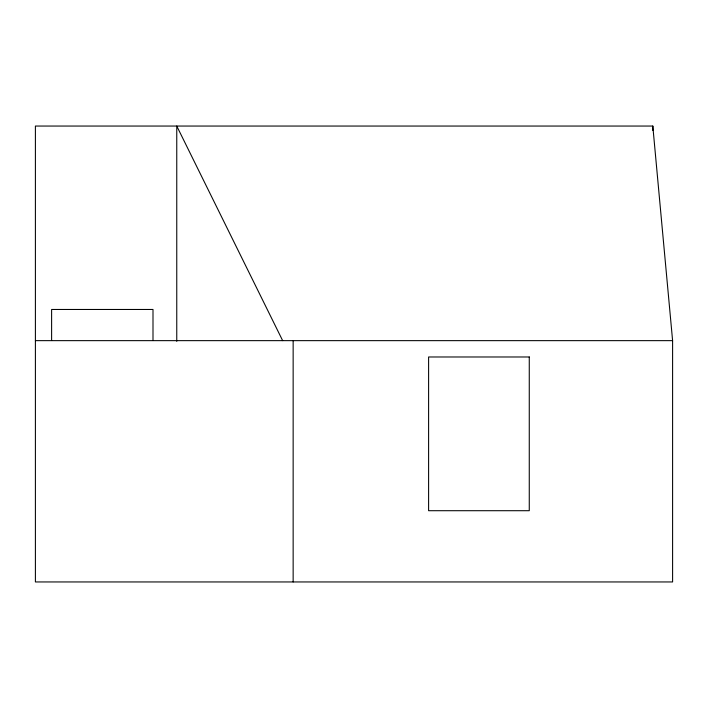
<?xml version="1.0" encoding="UTF-8"?>
<svg xmlns="http://www.w3.org/2000/svg" width="708" height="708" viewBox="0 0 708 708"><rect width="100%" height="100%" fill="white"/><g stroke="black" fill="none" stroke-linecap="round" stroke-linejoin="round"><path stroke-width="1.06" d="M652.803 126.051L35.4 126.051L35.4 581.949L672.6 581.949L672.6 340.645L652.803 126.051L652.803 130.467M35.4 340.645L672.6 340.645M282.66 340.645L176.761 126.051L176.761 341.309M293.147 340.645L293.147 581.949M152.999 340.353L152.999 309.467L51.613 309.467L51.613 340.353M529.265 356.982L428.606 356.982L428.606 510.707L529.265 510.707L529.265 356.982"/></g></svg>
